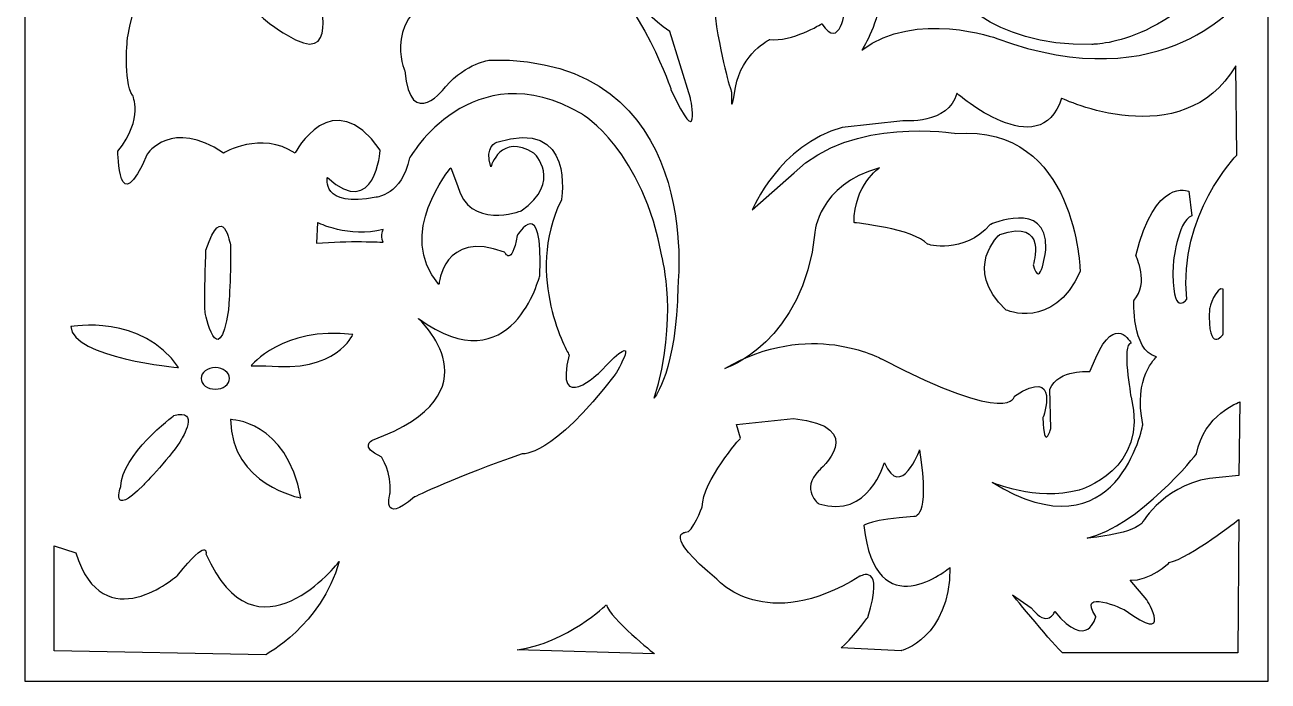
# Model space of a CAD drawing. Header units: centimetres. Extents: x -21.4 to -16.1, y -2 to 9.
# Drawn here: x -21.39 to -16.08, y -1.98 to 0.83 of the extents above; entities that cross this region are included whole.
import ezdxf

# ---------------------------------------------------------------- set-up
doc = ezdxf.new("R2010")
doc.units = ezdxf.units.CM
doc.header["$MEASUREMENT"] = 0
doc.layers.add('layer 1', color=7, linetype='Continuous')

msp = doc.modelspace()

# ---------------------------------------------------------------- linework, layer by layer
at = {"layer": 'layer 1', "color": 250}
for points, knots in [([(-21.39472, 9.00077), (-21.39472, 9.00077), (-16.07597, 9.00077), (-16.07597, 9.00077), (-16.07597, 9.00077), (-16.07597, 9.00077), (-16.07597, -1.97622), (-16.07597, -1.97622), (-16.07597, -1.97622), (-16.07597, -1.97622), (-21.39472, -1.97622), (-21.39472, -1.97622), (-21.39472, -1.97622), (-21.39472, -1.97622), (-21.39472, 9.00077), (-21.39472, 9.00077)], [0, 0, 0, 0, 0.2, 0.2, 0.2, 0.2, 0.4, 0.4, 0.4, 0.4, 0.6, 0.6, 0.6, 0.6, 1, 1, 1, 1]), ([(-18.63064, 0.556), (-18.63064, 0.556), (-18.73953, 0.89559), (-19.00755, 1.16391), (-19.00755, 1.16391), (-19.00755, 1.16391), (-18.90704, 1.35676), (-18.91961, 1.80535), (-18.91961, 1.80535), (-18.91961, 1.80535), (-19.11643, 2.25394), (-18.93635, 2.56), (-18.93635, 2.56), (-18.93635, 2.56), (-18.7144, 2.84089), (-18.55108, 2.92055), (-18.55108, 2.92055), (-18.55108, 2.92055), (-18.20767, 3.14695), (-18.74791, 2.97086), (-18.74791, 2.97086), (-18.74791, 2.97086), (-19.24626, 2.64804), (-19.30069, 2.26234), (-19.30069, 2.26234), (-19.30069, 2.26234), (-19.37595, 1.85928), (-19.35526, 1.71729), (-19.35526, 1.71729), (-19.35412, 1.70949), (-19.3527, 1.70247), (-19.35095, 1.69635), (-19.35095, 1.69635), (-19.31745, 1.57896), (-19.43052, 1.66281), (-19.45146, 1.96048), (-19.45146, 1.96048), (-19.45146, 1.96048), (-19.45146, 2.1701), (-19.41377, 2.17849), (-19.41377, 2.17849), (-19.41377, 2.17849), (-19.69435, 2.19106), (-19.7823, 2.1701), (-19.7823, 2.1701), (-19.7823, 2.1701), (-19.81999, 2.25814), (-19.58966, 2.25814), (-19.58966, 2.25814), (-19.58966, 2.25814), (-19.2672, 2.34199), (-19.44308, 2.55581), (-19.44308, 2.55581), (-19.44308, 2.55581), (-19.21275, 2.67739), (-19.24207, 2.8954), (-19.24207, 2.8954), (-19.24207, 2.8954), (-19.46821, 2.7822), (-19.78649, 2.76543), (-19.78649, 2.76543), (-19.78649, 2.76543), (-20.15921, 2.669), (-20.07963, 2.13237), (-20.07963, 2.13237), (-20.07963, 2.13237), (-20.02938, 1.8305), (-19.68598, 1.58735), (-19.68598, 1.58735), (-19.68598, 1.58735), (-19.57709, 1.45738), (-19.83674, 1.63765), (-19.83674, 1.63765), (-19.83674, 1.63765), (-20.24715, 1.85985), (-20.20528, 2.46777), (-20.20528, 2.46777), (-20.20528, 2.46777), (-20.16758, 2.76962), (-19.8493, 2.90797), (-19.8493, 2.90797), (-19.8493, 2.90797), (-19.38027, 2.8954), (-19.32163, 3.12179), (-19.32163, 3.12179), (-19.32163, 3.12179), (-19.02849, 2.83251), (-18.89866, 3.15952), (-18.89866, 3.15952), (-18.89866, 3.15952), (-18.34588, 2.98344), (-18.29562, 3.66261), (-18.29562, 3.66261), (-18.29562, 3.66261), (-18.27468, 3.74646), (-18.57202, 3.4488), (-18.57202, 3.4488), (-18.57202, 3.4488), (-18.71859, 3.29787), (-19.08712, 3.3985), (-19.08712, 3.3985), (-19.08712, 3.3985), (-19.29232, 3.41107), (-19.08712, 3.4488), (-19.08712, 3.4488), (-19.08712, 3.4488), (-18.33332, 3.57457), (-18.11973, 3.92674), (-18.11973, 3.92674), (-18.11973, 3.92674), (-18.09042, 3.68358), (-17.83496, 3.63327), (-17.83496, 3.63327), (-17.83496, 3.63327), (-18.32075, 3.24337), (-17.86846, 3.07987), (-17.86846, 3.07987), (-17.86846, 3.07987), (-17.73864, 3.06729), (-17.97734, 3.00021), (-17.97734, 3.00021), (-17.97734, 3.00021), (-18.27049, 2.97086), (-18.47989, 2.19106), (-18.47989, 2.19106), (-18.47989, 2.19106), (-18.50502, 1.91855), (-18.58458, 2.15334), (-18.58458, 2.15334), (-18.58458, 2.15334), (-18.68928, 2.3923), (-18.95311, 2.24137), (-18.95311, 2.24137), (-18.95311, 2.24137), (-18.77722, 2.24976), (-18.72697, 2.06948), (-18.72697, 2.06948), (-18.72697, 2.06948), (-18.7144, 1.97724), (-18.79816, 1.85566), (-18.79816, 1.85566), (-18.79816, 1.85566), (-18.95311, 1.49931), (-18.68928, 1.25614), (-18.68928, 1.25614), (-18.68928, 1.25614), (-18.95729, 1.01717), (-18.63483, 0.80335), (-18.63483, 0.80335), (-18.63483, 0.80335), (-18.54689, 0.51827), (-18.54689, 0.51827), (-18.54689, 0.51827), (-18.54689, 0.51827), (-18.50083, 0.27091), (-18.63064, 0.556)], [0, 0, 0, 0, 0.025, 0.025, 0.025, 0.025, 0.05, 0.05, 0.05, 0.05, 0.075, 0.075, 0.075, 0.075, 0.1, 0.1, 0.1, 0.1, 0.125, 0.125, 0.125, 0.125, 0.15, 0.15, 0.15, 0.15, 0.175, 0.175, 0.175, 0.175, 0.2, 0.2, 0.2, 0.2, 0.225, 0.225, 0.225, 0.225, 0.25, 0.25, 0.25, 0.25, 0.275, 0.275, 0.275, 0.275, 0.3, 0.3, 0.3, 0.3, 0.325, 0.325, 0.325, 0.325, 0.35, 0.35, 0.35, 0.35, 0.375, 0.375, 0.375, 0.375, 0.4, 0.4, 0.4, 0.4, 0.425, 0.425, 0.425, 0.425, 0.45, 0.45, 0.45, 0.45, 0.475, 0.475, 0.475, 0.475, 0.5, 0.5, 0.5, 0.5, 0.525, 0.525, 0.525, 0.525, 0.55, 0.55, 0.55, 0.55, 0.575, 0.575, 0.575, 0.575, 0.6, 0.6, 0.6, 0.6, 0.625, 0.625, 0.625, 0.625, 0.65, 0.65, 0.65, 0.65, 0.675, 0.675, 0.675, 0.675, 0.7, 0.7, 0.7, 0.7, 0.725, 0.725, 0.725, 0.725, 0.75, 0.75, 0.75, 0.75, 0.775, 0.775, 0.775, 0.775, 0.8, 0.8, 0.8, 0.8, 0.825, 0.825, 0.825, 0.825, 0.85, 0.85, 0.85, 0.85, 0.875, 0.875, 0.875, 0.875, 0.9, 0.9, 0.9, 0.9, 0.925, 0.925, 0.925, 0.925, 0.95, 0.95, 0.95, 0.95, 1, 1, 1, 1]), ([(-18.371, 0.54342), (-18.371, 0.54342), (-18.53537, 1.00418), (-18.43671, 1.70155), (-18.43671, 1.70155), (-18.43577, 1.70818), (-18.43481, 1.71483), (-18.43382, 1.7215), (-18.43382, 1.7215), (-18.43382, 1.7215), (-18.1993, 2.51808), (-17.64651, 2.13656), (-17.64651, 2.13656), (-17.64651, 2.13656), (-17.42873, 2.06109), (-17.62138, 1.67539), (-17.62138, 1.67539), (-17.62138, 1.67539), (-17.70513, 1.46576), (-17.94803, 1.64185), (-17.94803, 1.64185), (-17.94803, 1.64185), (-18.11555, 1.84728), (-17.88522, 1.9437), (-17.88522, 1.9437), (-17.88522, 1.9437), (-17.9564, 1.75086), (-17.81821, 1.71312), (-17.81821, 1.71312), (-17.81821, 1.71312), (-17.67582, 1.64185), (-17.60882, 1.83471), (-17.60882, 1.83471), (-17.60882, 1.83471), (-17.53343, 2.1114), (-17.80145, 2.11979), (-17.80145, 2.11979), (-17.80145, 2.11979), (-18.13648, 2.19106), (-18.19092, 1.74247), (-18.19092, 1.74247), (-18.19092, 1.74247), (-18.22862, 1.4448), (-17.88102, 1.36934), (-17.88102, 1.36934), (-17.88102, 1.36934), (-17.63813, 1.31065), (-17.53343, 1.46576), (-17.53343, 1.46576), (-17.53343, 1.46576), (-17.52925, 1.33999), (-17.41618, 1.33999), (-17.41618, 1.33999), (-17.41618, 1.33999), (-17.39942, 1.20164), (-17.34079, 1.18487), (-17.34079, 1.18487), (-17.34079, 1.18487), (-17.29891, 1.10103), (-17.45386, 1.24357), (-17.45386, 1.24357), (-17.45386, 1.24357), (-17.58369, 1.29387), (-17.44549, 0.99621), (-17.44549, 0.99621), (-17.44549, 0.99621), (-17.27378, 0.73627), (-16.82988, 0.74885), (-16.82988, 0.74885), (-16.82988, 0.74885), (-16.48229, 0.74466), (-16.20589, 1.1681), (-16.20589, 1.1681), (-16.20589, 1.1681), (-16.18914, 0.9459), (-16.18914, 0.9459), (-16.18914, 0.9459), (-16.18914, 0.9459), (-16.5116, 0.5057), (-17.23609, 0.77401), (-17.23609, 0.77401), (-17.23609, 0.77401), (-17.58369, 0.89978), (-17.81402, 0.7237), (-17.81402, 0.7237), (-17.81402, 0.7237), (-17.55018, 1.13875), (-17.98572, 1.18906), (-17.98572, 1.18906), (-17.98572, 1.18906), (-18.17836, 1.20583), (-18.20767, 0.95848), (-18.20767, 0.95848), (-18.20767, 0.95848), (-17.97316, 0.88302), (-17.88522, 0.90398), (-17.88522, 0.90398), (-17.88522, 0.90398), (-17.90615, 0.71532), (-17.98572, 0.8369), (-17.98572, 0.8369), (-17.98572, 0.8369), (-18.11555, 0.75724), (-18.20767, 0.76982), (-18.20767, 0.76982), (-18.20767, 0.76982), (-18.32912, 0.71112), (-18.35425, 0.56439), (-18.35425, 0.56439), (-18.37938, 0.41765), (-18.371, 0.54342), (-18.371, 0.54342)], [0, 0, 0, 0, 0.0344828, 0.0344828, 0.0344828, 0.0344828, 0.0689655, 0.0689655, 0.0689655, 0.0689655, 0.1034483, 0.1034483, 0.1034483, 0.1034483, 0.137931, 0.137931, 0.137931, 0.137931, 0.1724138, 0.1724138, 0.1724138, 0.1724138, 0.2068966, 0.2068966, 0.2068966, 0.2068966, 0.2413793, 0.2413793, 0.2413793, 0.2413793, 0.2758621, 0.2758621, 0.2758621, 0.2758621, 0.3103448, 0.3103448, 0.3103448, 0.3103448, 0.3448276, 0.3448276, 0.3448276, 0.3448276, 0.3793103, 0.3793103, 0.3793103, 0.3793103, 0.4137931, 0.4137931, 0.4137931, 0.4137931, 0.4482759, 0.4482759, 0.4482759, 0.4482759, 0.4827586, 0.4827586, 0.4827586, 0.4827586, 0.5172414, 0.5172414, 0.5172414, 0.5172414, 0.5517241, 0.5517241, 0.5517241, 0.5517241, 0.5862069, 0.5862069, 0.5862069, 0.5862069, 0.6206897, 0.6206897, 0.6206897, 0.6206897, 0.6551724, 0.6551724, 0.6551724, 0.6551724, 0.6896552, 0.6896552, 0.6896552, 0.6896552, 0.7241379, 0.7241379, 0.7241379, 0.7241379, 0.7586207, 0.7586207, 0.7586207, 0.7586207, 0.7931034, 0.7931034, 0.7931034, 0.7931034, 0.8275862, 0.8275862, 0.8275862, 0.8275862, 0.862069, 0.862069, 0.862069, 0.862069, 0.8965517, 0.8965517, 0.8965517, 0.8965517, 0.9310345, 0.9310345, 0.9310345, 0.9310345, 1, 1, 1, 1]), ([(-20.43561, 1.32322), (-20.43561, 1.32322), (-20.87114, 1.26871), (-20.9549, 0.78239), (-20.9549, 0.78239), (-20.9549, 0.78239), (-20.97584, 0.58955), (-20.93395, 0.53084), (-20.93395, 0.53084), (-20.93395, 0.53084), (-20.8837, 0.43442), (-20.99677, 0.29188), (-20.99677, 0.29188), (-20.99677, 0.29188), (-20.99677, -0.01836), (-20.87114, 0.2793), (-20.87114, 0.2793), (-20.87114, 0.2793), (-20.76644, 0.43442), (-20.54449, 0.28349), (-20.54449, 0.28349), (-20.54449, 0.28349), (-20.38535, 0.37992), (-20.23877, 0.28349), (-20.23877, 0.28349), (-20.23877, 0.28349), (-20.07963, 0.58955), (-19.87443, 0.29606), (-19.87443, 0.29606), (-19.87443, 0.29606), (-19.89537, -0.00579), (-20.10058, 0.17868), (-20.10058, 0.17868), (-20.10058, 0.17868), (-20.12989, 0.04871), (-19.89119, 0.09483), (-19.89119, 0.09483), (-19.89119, 0.09483), (-19.7823, 0.10321), (-19.74879, 0.26253), (-19.74879, 0.26253), (-19.74879, 0.26253), (-19.48496, 0.7237), (-19.01174, 0.45119), (-19.01174, 0.45119), (-19.01174, 0.45119), (-18.74791, 0.29188), (-18.66834, -0.16511), (-18.66834, -0.16511), (-18.66834, -0.16511), (-18.59714, -0.42503), (-18.70184, -0.76462), (-18.70184, -0.76462), (-18.70184, -0.76462), (-18.60552, -0.64305), (-18.60134, -0.28668), (-18.60134, -0.28668), (-18.60134, -0.28668), (-18.48407, 0.69854), (-19.40539, 0.68177), (-19.40539, 0.68177), (-19.40539, 0.68177), (-19.50591, 0.66919), (-19.59385, 0.56858), (-19.59385, 0.56858), (-19.59385, 0.56858), (-19.7446, 0.36734), (-19.76974, 0.63566), (-19.76974, 0.63566), (-19.76974, 0.63566), (-19.87443, 0.87882), (-19.57709, 0.98783), (-19.57709, 0.98783), (-19.57709, 0.98783), (-19.48496, 1.04233), (-19.63572, 1.04233), (-19.63572, 1.04233), (-19.63572, 1.04233), (-19.79067, 1.02137), (-19.60641, 1.17229), (-19.60641, 1.17229), (-19.60641, 1.17229), (-19.47659, 1.23099), (-19.28395, 1.12198), (-19.28395, 1.12198), (-19.28395, 1.12198), (-19.35932, 1.23099), (-19.62316, 1.29387), (-19.62316, 1.29387), (-19.62316, 1.29387), (-19.954, 1.31903), (-20.0587, 1.22679), (-20.0587, 1.22679), (-20.0587, 1.22679), (-20.16758, 1.15553), (-20.13827, 0.95848), (-20.13827, 0.95848), (-20.13827, 0.95848), (-20.04195, 0.63985), (-20.27646, 0.79079), (-20.27646, 0.79079), (-20.27646, 0.79079), (-20.60312, 0.96267), (-20.48167, 1.22679), (-20.48167, 1.22679), (-20.48167, 1.22679), (-20.48167, 1.2813), (-20.43561, 1.32322)], [0, 0, 0, 0, 0.0357143, 0.0357143, 0.0357143, 0.0357143, 0.0714286, 0.0714286, 0.0714286, 0.0714286, 0.1071429, 0.1071429, 0.1071429, 0.1071429, 0.1428571, 0.1428571, 0.1428571, 0.1428571, 0.1785714, 0.1785714, 0.1785714, 0.1785714, 0.2142857, 0.2142857, 0.2142857, 0.2142857, 0.25, 0.25, 0.25, 0.25, 0.2857143, 0.2857143, 0.2857143, 0.2857143, 0.3214286, 0.3214286, 0.3214286, 0.3214286, 0.3571429, 0.3571429, 0.3571429, 0.3571429, 0.3928571, 0.3928571, 0.3928571, 0.3928571, 0.4285714, 0.4285714, 0.4285714, 0.4285714, 0.4642857, 0.4642857, 0.4642857, 0.4642857, 0.5, 0.5, 0.5, 0.5, 0.5357143, 0.5357143, 0.5357143, 0.5357143, 0.5714286, 0.5714286, 0.5714286, 0.5714286, 0.6071429, 0.6071429, 0.6071429, 0.6071429, 0.6428571, 0.6428571, 0.6428571, 0.6428571, 0.6785714, 0.6785714, 0.6785714, 0.6785714, 0.7142857, 0.7142857, 0.7142857, 0.7142857, 0.75, 0.75, 0.75, 0.75, 0.7857143, 0.7857143, 0.7857143, 0.7857143, 0.8214286, 0.8214286, 0.8214286, 0.8214286, 0.8571429, 0.8571429, 0.8571429, 0.8571429, 0.8928571, 0.8928571, 0.8928571, 0.8928571, 0.9285714, 0.9285714, 0.9285714, 0.9285714, 1, 1, 1, 1]), ([(-18.40032, -0.63885), (-18.40032, -0.63885), (-18.0611, -0.52565), (-18.01503, -0.05609), (-18.01503, -0.05609), (-18.01503, -0.05609), (-18.00247, 0.14514), (-17.73864, 0.22061), (-17.73864, 0.22061), (-17.73864, 0.22061), (-17.84752, 0.14933), (-17.84752, -0.01418), (-17.84752, -0.01418), (-17.84752, -0.01418), (-17.59206, -0.03933), (-17.53343, -0.10641), (-17.53343, -0.10641), (-17.53343, -0.10641), (-17.37848, -0.15253), (-17.26541, -0.02256), (-17.26541, -0.02256), (-17.26541, -0.02256), (-17.02251, 0.08644), (-17.0267, -0.12318), (-17.0267, -0.12318), (-17.0267, -0.12318), (-17.04764, -0.31184), (-17.08115, -0.19445), (-17.08115, -0.19445), (-17.08115, -0.19445), (-17.01414, 0.00679), (-17.22354, -0.06449), (-17.22354, -0.06449), (-17.22354, -0.06449), (-17.38686, -0.20703), (-17.1984, -0.38731), (-17.1984, -0.38731), (-17.1984, -0.38731), (-16.99739, -0.47954), (-16.88013, -0.2238), (-16.88013, -0.2238), (-16.88013, -0.2238), (-16.89269, 0.40507), (-17.41199, 0.36734), (-17.41199, 0.36734), (-17.41199, 0.36734), (-17.8559, 0.4428), (-18.10297, 0.19965), (-18.10297, 0.19965), (-18.10297, 0.19965), (-18.28306, 0.04033), (-18.28306, 0.04033), (-18.28306, 0.04033), (-18.28306, 0.04033), (-18.1658, 0.32123), (-17.89778, 0.3925), (-17.89778, 0.3925), (-17.89778, 0.3925), (-17.63813, 0.42184), (-17.63813, 0.42184), (-17.63813, 0.42184), (-17.63813, 0.42184), (-17.44131, 0.40507), (-17.4078, 0.53923), (-17.4078, 0.53923), (-17.4078, 0.53923), (-17.05183, 0.22899), (-16.9597, 0.51827), (-16.9597, 0.51827), (-16.9597, 0.51827), (-16.4446, 0.27091), (-16.21426, 0.65662), (-16.21426, 0.65662), (-16.21426, 0.65662), (-16.21007, 0.2751), (-16.21007, 0.2751), (-16.21007, 0.2751), (-16.21007, 0.2751), (-16.46134, 0.01936), (-16.42366, -0.34118), (-16.42366, -0.34118), (-16.42366, -0.34118), (-16.49065, -0.43343), (-16.48229, -0.19445), (-16.48229, -0.19445), (-16.48229, -0.19445), (-16.46553, -0.00999), (-16.40271, 0.01517), (-16.40271, 0.01517), (-16.40271, 0.01517), (-16.41528, 0.11998), (-16.41528, 0.11998), (-16.41528, 0.11998), (-16.41528, 0.11998), (-16.56185, 0.18287), (-16.64142, -0.15672), (-16.64142, -0.15672), (-16.64142, -0.15672), (-16.58279, -0.27411), (-16.6498, -0.34538), (-16.6498, -0.34538), (-16.6498, -0.34538), (-16.66236, -0.5592), (-16.55348, -0.58855), (-16.55348, -0.58855), (-16.55348, -0.58855), (-16.65399, -0.67658), (-16.61211, -0.87782), (-16.61211, -0.87782), (-16.61211, -0.87782), (-16.7168, -1.45638), (-17.25703, -1.12518), (-17.25703, -1.12518), (-17.25703, -1.12518), (-17.07277, -1.20903), (-16.88432, -1.15872), (-16.88432, -1.15872), (-16.88432, -1.15872), (-16.58279, -1.07068), (-16.66236, -0.76044), (-16.66236, -0.76044), (-16.66236, -0.76044), (-16.70424, -0.52985), (-16.66236, -0.52985), (-16.66236, -0.52985), (-16.66236, -0.52985), (-16.72937, -0.39988), (-16.81312, -0.59273), (-16.81312, -0.59273), (-16.81312, -0.59273), (-16.83825, -0.65143), (-16.83825, -0.65143), (-16.83825, -0.65143), (-16.83825, -0.65143), (-16.97226, -0.63885), (-17.00995, -0.7269), (-17.00995, -0.7269), (-17.00995, -0.7269), (-17.00577, -0.89459), (-17.00577, -0.89459), (-17.00577, -0.89459), (-17.00577, -0.89459), (-17.03508, -1.0036), (-17.03927, -0.84847), (-17.03927, -0.84847), (-17.03927, -0.84847), (-16.9597, -0.62627), (-17.16071, -0.75624), (-17.16071, -0.75624), (-17.16071, -0.75624), (-17.16909, -0.8904), (-17.73026, -0.59693), (-17.73026, -0.59693), (-17.73026, -0.59693), (-18.04016, -0.42503), (-18.40032, -0.63885)], [0, 0, 0, 0, 0.025, 0.025, 0.025, 0.025, 0.05, 0.05, 0.05, 0.05, 0.075, 0.075, 0.075, 0.075, 0.1, 0.1, 0.1, 0.1, 0.125, 0.125, 0.125, 0.125, 0.15, 0.15, 0.15, 0.15, 0.175, 0.175, 0.175, 0.175, 0.2, 0.2, 0.2, 0.2, 0.225, 0.225, 0.225, 0.225, 0.25, 0.25, 0.25, 0.25, 0.275, 0.275, 0.275, 0.275, 0.3, 0.3, 0.3, 0.3, 0.325, 0.325, 0.325, 0.325, 0.35, 0.35, 0.35, 0.35, 0.375, 0.375, 0.375, 0.375, 0.4, 0.4, 0.4, 0.4, 0.425, 0.425, 0.425, 0.425, 0.45, 0.45, 0.45, 0.45, 0.475, 0.475, 0.475, 0.475, 0.5, 0.5, 0.5, 0.5, 0.525, 0.525, 0.525, 0.525, 0.55, 0.55, 0.55, 0.55, 0.575, 0.575, 0.575, 0.575, 0.6, 0.6, 0.6, 0.6, 0.625, 0.625, 0.625, 0.625, 0.65, 0.65, 0.65, 0.65, 0.675, 0.675, 0.675, 0.675, 0.7, 0.7, 0.7, 0.7, 0.725, 0.725, 0.725, 0.725, 0.75, 0.75, 0.75, 0.75, 0.775, 0.775, 0.775, 0.775, 0.8, 0.8, 0.8, 0.8, 0.825, 0.825, 0.825, 0.825, 0.85, 0.85, 0.85, 0.85, 0.875, 0.875, 0.875, 0.875, 0.9, 0.9, 0.9, 0.9, 0.925, 0.925, 0.925, 0.925, 0.95, 0.95, 0.95, 0.95, 1, 1, 1, 1]), ([(-19.57291, 0.22061), (-19.57291, 0.22061), (-19.81162, -0.06449), (-19.62316, -0.2783), (-19.62316, -0.2783), (-19.62316, -0.2783), (-19.60641, -0.04353), (-19.34258, -0.13994), (-19.34258, -0.13994), (-19.34258, -0.13994), (-19.31326, -0.20703), (-19.28814, -0.06868), (-19.28814, -0.06868), (-19.28814, -0.06868), (-19.17506, 0.11998), (-19.19181, -0.24057), (-19.19181, -0.24057), (-19.19181, -0.24057), (-19.30907, -0.71432), (-19.71111, -0.42503), (-19.71111, -0.42503), (-19.71111, -0.42503), (-19.35514, -0.74367), (-19.90794, -0.94491), (-19.90794, -0.94491), (-19.90794, -0.94491), (-19.96656, -0.97426), (-19.87025, -1.01617), (-19.87025, -1.01617), (-19.87025, -1.01617), (-19.82418, -1.08326), (-19.83255, -1.17129), (-19.83255, -1.17129), (-19.83255, -1.17129), (-19.87443, -1.31385), (-19.72786, -1.18806), (-19.72786, -1.18806), (-19.72786, -1.18806), (-19.54778, -1.10003), (-19.2672, -1.0036), (-19.2672, -1.0036), (-19.2672, -1.0036), (-19.14156, -1.02037), (-18.86935, -0.66401), (-18.86935, -0.66401), (-18.86935, -0.66401), (-18.73534, -0.44181), (-18.93217, -0.65143), (-18.93217, -0.65143), (-18.93217, -0.65143), (-19.13318, -0.84429), (-19.06618, -0.58016), (-19.06618, -0.58016), (-19.06618, -0.58016), (-19.263, -0.24476), (-19.09968, 0.08225), (-19.09968, 0.08225), (-19.09968, 0.08225), (-19.03686, 0.43861), (-19.37608, 0.32961), (-19.37608, 0.32961), (-19.37608, 0.32961), (-19.43052, 0.31284), (-19.40121, 0.2248), (-19.40121, 0.2248), (-19.40121, 0.2248), (-19.35932, 0.37153), (-19.21694, 0.28349), (-19.21694, 0.28349), (-19.21694, 0.28349), (-19.0913, 0.16191), (-19.27138, 0.03614), (-19.27138, 0.03614), (-19.27138, 0.03614), (-19.49753, -0.04771), (-19.5436, 0.14514), (-19.5436, 0.14514), (-19.5436, 0.14514), (-19.57291, 0.22061), (-19.57291, 0.22061)], [0, 0, 0, 0, 0.047619, 0.047619, 0.047619, 0.047619, 0.0952381, 0.0952381, 0.0952381, 0.0952381, 0.1428571, 0.1428571, 0.1428571, 0.1428571, 0.1904762, 0.1904762, 0.1904762, 0.1904762, 0.2380952, 0.2380952, 0.2380952, 0.2380952, 0.2857143, 0.2857143, 0.2857143, 0.2857143, 0.3333333, 0.3333333, 0.3333333, 0.3333333, 0.3809524, 0.3809524, 0.3809524, 0.3809524, 0.4285714, 0.4285714, 0.4285714, 0.4285714, 0.4761905, 0.4761905, 0.4761905, 0.4761905, 0.5238095, 0.5238095, 0.5238095, 0.5238095, 0.5714286, 0.5714286, 0.5714286, 0.5714286, 0.6190476, 0.6190476, 0.6190476, 0.6190476, 0.6666667, 0.6666667, 0.6666667, 0.6666667, 0.7142857, 0.7142857, 0.7142857, 0.7142857, 0.7619048, 0.7619048, 0.7619048, 0.7619048, 0.8095238, 0.8095238, 0.8095238, 0.8095238, 0.8571429, 0.8571429, 0.8571429, 0.8571429, 0.9047619, 0.9047619, 0.9047619, 0.9047619, 1, 1, 1, 1]), ([(-20.61987, -0.13156), (-20.61987, -0.13156), (-20.62825, -0.32442), (-20.62406, -0.39568), (-20.62406, -0.39568), (-20.62406, -0.39568), (-20.56962, -0.6682), (-20.52355, -0.38731), (-20.52355, -0.38731), (-20.52355, -0.38731), (-20.51098, -0.21122), (-20.51517, -0.1106), (-20.51517, -0.1106), (-20.51517, -0.1106), (-20.54867, 0.08644), (-20.61987, -0.13156)], [0, 0, 0, 0, 0.2, 0.2, 0.2, 0.2, 0.4, 0.4, 0.4, 0.4, 0.6, 0.6, 0.6, 0.6, 1, 1, 1, 1]), ([(-20.14246, -0.01418), (-20.14246, -0.01418), (-20.00844, -0.08125), (-19.86187, -0.04353), (-19.86187, -0.04353), (-19.86187, -0.04353), (-19.87443, -0.06449), (-19.86187, -0.09803), (-19.86187, -0.09803), (-19.86187, -0.09803), (-20.01263, -0.08964), (-20.14665, -0.10222), (-20.14665, -0.10222), (-20.14665, -0.10222), (-20.14246, -0.01418), (-20.14246, -0.01418)], [0, 0, 0, 0, 0.2, 0.2, 0.2, 0.2, 0.4, 0.4, 0.4, 0.4, 0.6, 0.6, 0.6, 0.6, 1, 1, 1, 1]), ([(-16.2687, -0.29926), (-16.2687, -0.29926), (-16.2687, -0.49212), (-16.2687, -0.49212), (-16.2687, -0.49212), (-16.2687, -0.49212), (-16.33571, -0.58435), (-16.32733, -0.38311), (-16.32733, -0.38311), (-16.32733, -0.38311), (-16.29802, -0.28249), (-16.2687, -0.29926)], [0, 0, 0, 0, 0.25, 0.25, 0.25, 0.25, 0.5, 0.5, 0.5, 0.5, 1, 1, 1, 1]), ([(-21.19779, -0.45858), (-21.19779, -0.45858), (-20.89208, -0.40408), (-20.73713, -0.63467), (-20.73713, -0.63467), (-20.73713, -0.63467), (-21.1936, -0.59273), (-21.19779, -0.45858)], [0, 0, 0, 0, 0.3333333, 0.3333333, 0.3333333, 0.3333333, 1, 1, 1, 1]), ([(-20.42723, -0.62627), (-20.42723, -0.62627), (-20.29322, -0.45858), (-19.99169, -0.49212), (-19.99169, -0.49212), (-19.99169, -0.49212), (-20.0587, -0.65982), (-20.36441, -0.62627), (-20.36441, -0.62627), (-20.36441, -0.62627), (-20.42723, -0.62627), (-20.42723, -0.62627)], [0, 0, 0, 0, 0.25, 0.25, 0.25, 0.25, 0.5, 0.5, 0.5, 0.5, 1, 1, 1, 1]), ([(-20.58008, -0.63467), (-20.54655, -0.63467), (-20.51936, -0.65531), (-20.51936, -0.68078), (-20.51936, -0.68078), (-20.51936, -0.70624), (-20.54655, -0.7269), (-20.58008, -0.7269), (-20.58008, -0.7269), (-20.61362, -0.7269), (-20.6408, -0.70624), (-20.6408, -0.68078), (-20.6408, -0.68078), (-20.6408, -0.65531), (-20.61362, -0.63467), (-20.58008, -0.63467)], [0, 0, 0, 0, 0.2, 0.2, 0.2, 0.2, 0.4, 0.4, 0.4, 0.4, 0.6, 0.6, 0.6, 0.6, 1, 1, 1, 1]), ([(-16.19751, -0.7814), (-16.19751, -0.7814), (-16.35246, -0.8359), (-16.38177, -1.0036), (-16.38177, -1.0036), (-16.38177, -1.0036), (-16.62886, -1.31385), (-16.85081, -1.36414), (-16.85081, -1.36414), (-16.85081, -1.36414), (-16.67493, -1.35157), (-16.6163, -1.30126), (-16.6163, -1.30126), (-16.6163, -1.30126), (-16.5116, -1.11679), (-16.28546, -1.10421), (-16.28546, -1.10421), (-16.28546, -1.10421), (-16.2017, -1.09584), (-16.2017, -1.09584), (-16.2017, -1.09584), (-16.2017, -1.09584), (-16.19751, -0.7814), (-16.19751, -0.7814)], [0, 0, 0, 0, 0.1428571, 0.1428571, 0.1428571, 0.1428571, 0.2857143, 0.2857143, 0.2857143, 0.2857143, 0.4285714, 0.4285714, 0.4285714, 0.4285714, 0.5714286, 0.5714286, 0.5714286, 0.5714286, 0.7142857, 0.7142857, 0.7142857, 0.7142857, 1, 1, 1, 1]), ([(-20.75807, -0.84009), (-20.75807, -0.84009), (-20.98421, -1.01198), (-20.98421, -1.14195), (-20.98421, -1.14195), (-20.98421, -1.14195), (-21.03447, -1.2845), (-20.88789, -1.13775), (-20.88789, -1.13775), (-20.88789, -1.13775), (-20.75807, -1.0036), (-20.72456, -0.94071), (-20.72456, -0.94071), (-20.72456, -0.94071), (-20.6408, -0.80655), (-20.75807, -0.84009)], [0, 0, 0, 0, 0.2, 0.2, 0.2, 0.2, 0.4, 0.4, 0.4, 0.4, 0.6, 0.6, 0.6, 0.6, 1, 1, 1, 1]), ([(-20.51517, -0.85685), (-20.51517, -0.85685), (-20.27646, -0.85685), (-20.21365, -1.19226), (-20.21365, -1.19226), (-20.21365, -1.19226), (-20.51098, -1.13775), (-20.51517, -0.85685)], [0, 0, 0, 0, 0.3333333, 0.3333333, 0.3333333, 0.3333333, 1, 1, 1, 1]), ([(-18.33332, -0.93652), (-18.33332, -0.93652), (-18.49664, -1.12099), (-18.49664, -1.22999), (-18.49664, -1.22999), (-18.49664, -1.22999), (-18.53852, -1.34319), (-18.56783, -1.339), (-18.56783, -1.339), (-18.56783, -1.339), (-18.67253, -1.34319), (-18.43382, -1.54023), (-18.43382, -1.54023), (-18.43382, -1.54023), (-18.22862, -1.7792), (-17.82239, -1.52766), (-17.82239, -1.52766), (-17.82239, -1.52766), (-17.71351, -1.46477), (-17.78889, -1.70373), (-17.78889, -1.70373), (-17.78889, -1.70373), (-17.86428, -1.80436), (-17.90197, -1.8337), (-17.90197, -1.8337), (-17.90197, -1.8337), (-17.64651, -1.84628), (-17.64651, -1.84628), (-17.64651, -1.84628), (-17.64651, -1.84628), (-17.43711, -1.79178), (-17.43711, -1.48993), (-17.43711, -1.48993), (-17.43711, -1.48993), (-17.75539, -1.75824), (-17.80565, -1.30965), (-17.80565, -1.30965), (-17.80565, -1.30965), (-17.77633, -1.2845), (-17.59206, -1.27191), (-17.59206, -1.27191), (-17.59206, -1.27191), (-17.52087, -1.28869), (-17.56694, -0.98682), (-17.56694, -0.98682), (-17.56694, -0.98682), (-17.64651, -1.20484), (-17.71769, -1.04132), (-17.71769, -1.04132), (-17.71769, -1.04132), (-17.7847, -1.2845), (-17.99829, -1.21741), (-17.99829, -1.21741), (-17.99829, -1.21741), (-18.07785, -1.15872), (-17.99829, -1.07487), (-17.99829, -1.07487), (-17.99829, -1.07487), (-17.77633, -0.88621), (-18.10717, -0.85267), (-18.10717, -0.85267), (-18.10717, -0.85267), (-18.35006, -0.87782), (-18.35006, -0.87782), (-18.35006, -0.87782), (-18.35006, -0.87782), (-18.33332, -0.93652), (-18.33332, -0.93652)], [0, 0, 0, 0, 0.0555556, 0.0555556, 0.0555556, 0.0555556, 0.1111111, 0.1111111, 0.1111111, 0.1111111, 0.1666667, 0.1666667, 0.1666667, 0.1666667, 0.2222222, 0.2222222, 0.2222222, 0.2222222, 0.2777778, 0.2777778, 0.2777778, 0.2777778, 0.3333333, 0.3333333, 0.3333333, 0.3333333, 0.3888889, 0.3888889, 0.3888889, 0.3888889, 0.4444444, 0.4444444, 0.4444444, 0.4444444, 0.5, 0.5, 0.5, 0.5, 0.5555556, 0.5555556, 0.5555556, 0.5555556, 0.6111111, 0.6111111, 0.6111111, 0.6111111, 0.6666667, 0.6666667, 0.6666667, 0.6666667, 0.7222222, 0.7222222, 0.7222222, 0.7222222, 0.7777778, 0.7777778, 0.7777778, 0.7777778, 0.8333333, 0.8333333, 0.8333333, 0.8333333, 0.8888889, 0.8888889, 0.8888889, 0.8888889, 1, 1, 1, 1]), ([(-17.16909, -1.60731), (-17.16909, -1.60731), (-16.98482, -1.8337), (-16.95551, -1.85467), (-16.95551, -1.85467), (-16.95551, -1.85467), (-16.20589, -1.85467), (-16.20589, -1.85467), (-16.20589, -1.85467), (-16.20589, -1.85467), (-16.2017, -1.2845), (-16.2017, -1.2845), (-16.2017, -1.2845), (-16.2017, -1.2845), (-16.41109, -1.44799), (-16.49903, -1.46896), (-16.49903, -1.46896), (-16.49903, -1.46896), (-16.58279, -1.54862), (-16.66655, -1.54443), (-16.66655, -1.54443), (-16.66655, -1.54443), (-16.59535, -1.62828), (-16.59535, -1.62828), (-16.59535, -1.62828), (-16.59535, -1.62828), (-16.47391, -1.82952), (-16.69168, -1.6702), (-16.69168, -1.6702), (-16.69168, -1.6702), (-16.89688, -1.57377), (-16.81312, -1.69955), (-16.81312, -1.69955), (-16.81312, -1.69955), (-16.84663, -1.85047), (-16.98901, -1.67859), (-16.98901, -1.67859), (-16.98901, -1.67859), (-17.01832, -1.75405), (-17.08952, -1.66181), (-17.08952, -1.66181), (-17.08952, -1.66181), (-17.16909, -1.60731), (-17.16909, -1.60731)], [0, 0, 0, 0, 0.0833333, 0.0833333, 0.0833333, 0.0833333, 0.1666667, 0.1666667, 0.1666667, 0.1666667, 0.25, 0.25, 0.25, 0.25, 0.3333333, 0.3333333, 0.3333333, 0.3333333, 0.4166667, 0.4166667, 0.4166667, 0.4166667, 0.5, 0.5, 0.5, 0.5, 0.5833333, 0.5833333, 0.5833333, 0.5833333, 0.6666667, 0.6666667, 0.6666667, 0.6666667, 0.75, 0.75, 0.75, 0.75, 0.8333333, 0.8333333, 0.8333333, 0.8333333, 1, 1, 1, 1]), ([(-21.26898, -1.39769), (-21.26898, -1.39769), (-21.26898, -1.84628), (-21.26898, -1.84628), (-21.26898, -1.84628), (-21.26898, -1.84628), (-20.36441, -1.86305), (-20.36441, -1.86305), (-20.36441, -1.86305), (-20.36441, -1.86305), (-20.1257, -1.73728), (-20.05032, -1.46477), (-20.05032, -1.46477), (-20.05032, -1.46477), (-20.40629, -1.92175), (-20.61987, -1.43123), (-20.61987, -1.43123), (-20.61987, -1.43123), (-20.6073, -1.35576), (-20.74131, -1.52346), (-20.74131, -1.52346), (-20.74131, -1.52346), (-21.0596, -1.80436), (-21.17685, -1.42703), (-21.17685, -1.42703), (-21.17685, -1.42703), (-21.26898, -1.39769), (-21.26898, -1.39769)], [0, 0, 0, 0, 0.125, 0.125, 0.125, 0.125, 0.25, 0.25, 0.25, 0.25, 0.375, 0.375, 0.375, 0.375, 0.5, 0.5, 0.5, 0.5, 0.625, 0.625, 0.625, 0.625, 0.75, 0.75, 0.75, 0.75, 1, 1, 1, 1]), ([(-18.90704, -1.64923), (-18.90704, -1.64923), (-19.07455, -1.81275), (-19.28814, -1.84209), (-19.28814, -1.84209), (-19.28814, -1.84209), (-18.70184, -1.85886), (-18.70184, -1.85886), (-18.70184, -1.85886), (-18.70184, -1.85886), (-18.89029, -1.70793), (-18.90704, -1.64923)], [0, 0, 0, 0, 0.25, 0.25, 0.25, 0.25, 0.5, 0.5, 0.5, 0.5, 1, 1, 1, 1])]:
    msp.add_open_spline(points, degree=3, knots=knots, dxfattribs=at)

doc.saveas('drawing.dxf')
